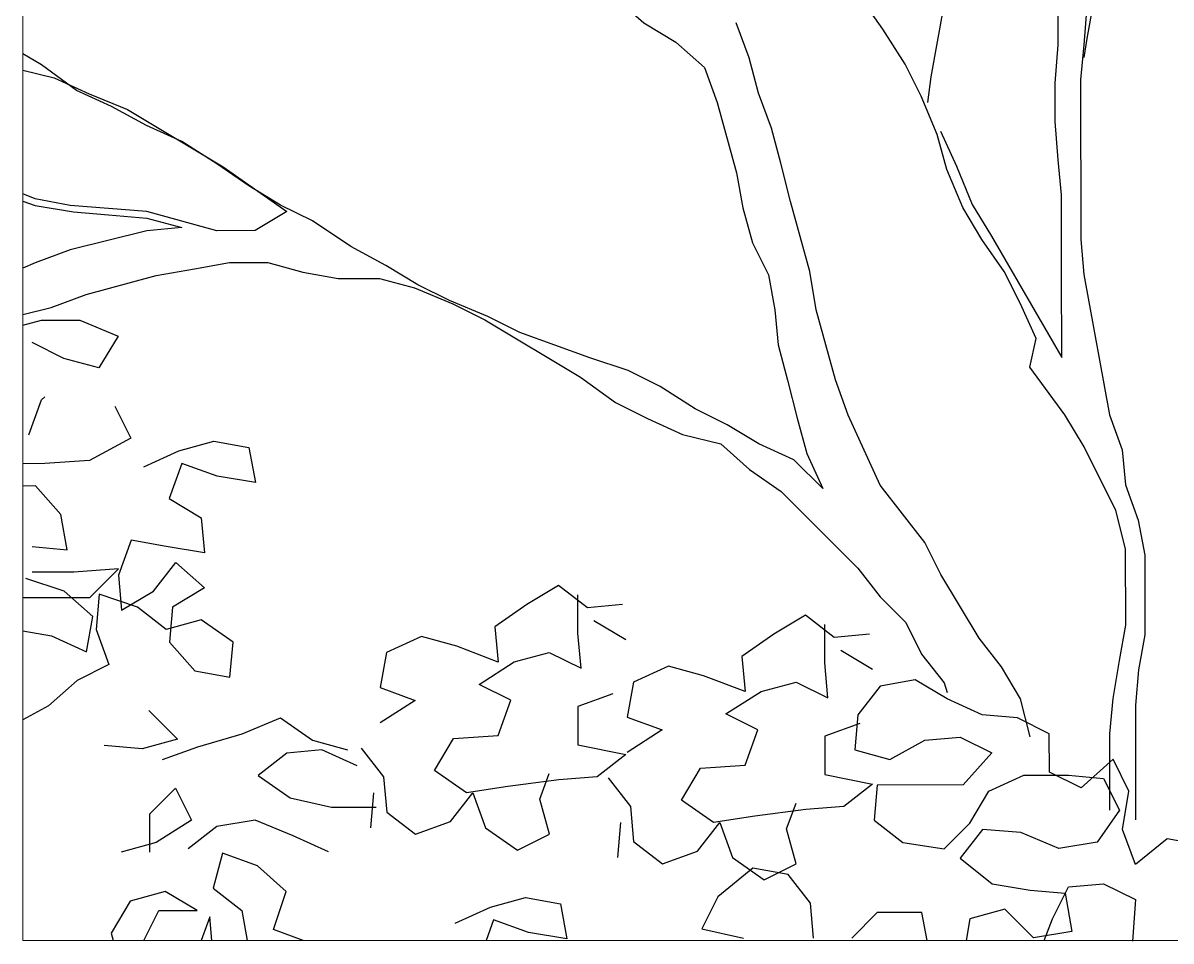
# Model space of a CAD drawing. Header units: millimetres. Extents: x 2810.5 to 2848.4, y 1624.4 to 1676.1.
# Drawn here: x 2825.745 to 2827.138, y 1651.48 to 1652.594 of the extents above; entities that cross this region are included whole.
import ezdxf

# ---------------------------------------------------------------- set-up
doc = ezdxf.new("R2010")
doc.units = ezdxf.units.MM
doc.layers.add('PROIEZIONI_projections', color=145, linetype='Continuous', lineweight=13)
doc.layers.add('VERDE_ALBERI', color=104, linetype='Continuous')

msp = doc.modelspace()

# ---------------------------------------------------------------- linework, layer by layer
at = {"layer": 'PROIEZIONI_projections'}
msp.add_lwpolyline([(2825.7446, 1653.7989), (2829.4645, 1653.7989), (2829.4645, 1651.4809), (2825.7446, 1651.4809)], close=True, dxfattribs=at)
at = {"layer": 'VERDE_ALBERI'}
for p, q in [((2827.0014, 1652.5674), (2827.0013, 1652.6642)), ((2826.4634, 1652.625), (2826.4983, 1652.5941)), ((2826.7885, 1652.5866), (2826.7614, 1652.6253)), ((2826.862, 1652.6137), (2826.8466, 1652.5286)), ((2827.0361, 1652.6139), (2827.0323, 1652.5675)), ((2827.0439, 1652.6178), (2827.0362, 1652.5752)), ((2826.4983, 1652.5941), (2826.537, 1652.5709)), ((2826.626, 1652.5516), (2826.6105, 1652.5942)), ((2826.8156, 1652.544), (2826.7885, 1652.5866)), ((2827.0362, 1652.5752), (2827.0323, 1652.552)), ((2826.537, 1652.5709), (2826.5718, 1652.5399)), ((2826.9975, 1652.521), (2827.0014, 1652.5674)), ((2827.0323, 1652.5675), (2827.0285, 1652.5249)), ((2825.7669, 1652.5431), (2825.7446, 1652.5565)), ((2826.6377, 1652.509), (2826.626, 1652.5516)), ((2826.835, 1652.5054), (2826.8156, 1652.544)), ((2825.7446, 1652.537), (2825.7824, 1652.5276)), ((2825.8095, 1652.5122), (2825.7669, 1652.5431)), ((2826.5718, 1652.5399), (2826.5874, 1652.4974)), ((2825.7824, 1652.5276), (2825.825, 1652.5083)), ((2826.8466, 1652.5286), (2826.8428, 1652.4976)), ((2826.9976, 1652.4745), (2826.9975, 1652.521)), ((2827.0285, 1652.5249), (2827.0287, 1652.3314)), ((2825.8521, 1652.4929), (2825.8095, 1652.5122)), ((2825.825, 1652.5083), (2825.8715, 1652.489)), ((2826.6532, 1652.4665), (2826.6377, 1652.509)), ((2826.8544, 1652.4589), (2826.835, 1652.5054)), ((2825.8947, 1652.4697), (2825.8521, 1652.4929)), ((2825.8715, 1652.489), (2825.9876, 1652.4194)), ((2826.5874, 1652.4974), (2826.6107, 1652.4123)), ((2827.0015, 1652.4281), (2826.9976, 1652.4745)), ((2825.9373, 1652.4504), (2825.8947, 1652.4697)), ((2826.6648, 1652.4239), (2826.6532, 1652.4665)), ((2826.8583, 1652.4628), (2826.8777, 1652.4203)), ((2825.9799, 1652.4233), (2825.9373, 1652.4504)), ((2826.8661, 1652.4164), (2826.8544, 1652.4589)), ((2826.0186, 1652.3963), (2825.9799, 1652.4233)), ((2825.9876, 1652.4194), (2826.0651, 1652.3653)), ((2826.6765, 1652.3775), (2826.6648, 1652.4239)), ((2826.8777, 1652.4203), (2826.8971, 1652.3738)), ((2827.0054, 1652.3856), (2827.0015, 1652.4281)), ((2826.6107, 1652.4123), (2826.6184, 1652.3697)), ((2826.8855, 1652.37), (2826.8661, 1652.4164)), ((2826.0573, 1652.3731), (2826.0186, 1652.3963)), ((2825.7593, 1652.3805), (2825.7446, 1652.3867)), ((2825.7446, 1652.3777), (2825.7593, 1652.3728)), ((2825.8019, 1652.3728), (2825.7593, 1652.3805)), ((2826.6998, 1652.2924), (2826.6765, 1652.3775)), ((2827.0055, 1652.2927), (2827.0054, 1652.3856)), ((2825.7593, 1652.3728), (2825.8058, 1652.3651)), ((2825.8948, 1652.3652), (2825.8019, 1652.3728)), ((2825.8058, 1652.3651), (2825.8484, 1652.3613)), ((2825.98, 1652.342), (2825.8948, 1652.3652)), ((2826.0651, 1652.3653), (2826.0264, 1652.3421)), ((2826.096, 1652.3538), (2826.0573, 1652.3731)), ((2826.6184, 1652.3697), (2826.6301, 1652.3272)), ((2826.9087, 1652.3313), (2826.8855, 1652.37)), ((2826.8971, 1652.3738), (2826.9203, 1652.3352)), ((2825.8484, 1652.3613), (2825.8948, 1652.3574)), ((2825.8948, 1652.3574), (2825.9374, 1652.3459)), ((2826.1425, 1652.3228), (2826.096, 1652.3538)), ((2825.8948, 1652.342), (2825.802, 1652.3187)), ((2825.9374, 1652.3459), (2825.8948, 1652.342)), ((2826.0264, 1652.3421), (2825.98, 1652.342)), ((2826.9203, 1652.3352), (2827.0056, 1652.1882)), ((2826.1851, 1652.2997), (2826.1425, 1652.3228)), ((2826.6301, 1652.3272), (2826.6495, 1652.2885)), ((2826.9358, 1652.2926), (2826.9087, 1652.3313)), ((2827.0287, 1652.3314), (2827.0326, 1652.2888)), ((2825.802, 1652.3187), (2825.7594, 1652.3031)), ((2825.7594, 1652.3031), (2825.7446, 1652.2964)), ((2825.9065, 1652.2878), (2825.9529, 1652.2956)), ((2825.9529, 1652.2956), (2825.9955, 1652.3034)), ((2825.9955, 1652.3034), (2826.0419, 1652.3034)), ((2826.0419, 1652.3034), (2826.0845, 1652.2918)), ((2826.2238, 1652.2765), (2826.1851, 1652.2997)), ((2826.9552, 1652.2539), (2826.9358, 1652.2926)), ((2827.0056, 1652.1882), (2827.0055, 1652.2927)), ((2825.8214, 1652.2645), (2825.9065, 1652.2878)), ((2826.0845, 1652.2918), (2826.1271, 1652.2841)), ((2826.1271, 1652.2841), (2826.1774, 1652.2842)), ((2826.1774, 1652.2842), (2826.2199, 1652.2726)), ((2826.6495, 1652.2885), (2826.6572, 1652.2459)), ((2826.7076, 1652.246), (2826.6998, 1652.2924)), ((2827.0326, 1652.2888), (2827.0637, 1652.1186)), ((2826.2199, 1652.2726), (2826.2664, 1652.2533)), ((2826.2625, 1652.2572), (2826.2238, 1652.2765)), ((2825.7788, 1652.249), (2825.8214, 1652.2645)), ((2826.309, 1652.2379), (2826.2625, 1652.2572)), ((2826.2664, 1652.2533), (2826.3051, 1652.234)), ((2826.9746, 1652.2114), (2826.9552, 1652.2539)), ((2825.7446, 1652.2404), (2825.7788, 1652.249)), ((2826.3477, 1652.2186), (2826.309, 1652.2379)), ((2826.6572, 1652.2459), (2826.6612, 1652.2034)), ((2826.7309, 1652.1609), (2826.7076, 1652.246)), ((2825.7446, 1652.2273), (2825.7672, 1652.2335)), ((2825.7672, 1652.2335), (2825.8137, 1652.2335)), ((2825.8137, 1652.2335), (2825.8601, 1652.2142)), ((2826.3051, 1652.234), (2826.4213, 1652.1644)), ((2825.8601, 1652.2142), (2825.8369, 1652.1755)), ((2826.4329, 1652.1877), (2826.3477, 1652.2186)), ((2826.9669, 1652.1765), (2826.9746, 1652.2114)), ((2825.7943, 1652.1871), (2825.7556, 1652.2064)), ((2826.6612, 1652.2034), (2826.6728, 1652.1608)), ((2825.8369, 1652.1755), (2825.7943, 1652.1871)), ((2826.4793, 1652.1722), (2826.4329, 1652.1877)), ((2826.518, 1652.1529), (2826.4793, 1652.1722)), ((2827.0095, 1652.1185), (2826.9669, 1652.1765)), ((2826.4213, 1652.1644), (2826.4639, 1652.1335)), ((2826.6728, 1652.1608), (2826.6845, 1652.1144)), ((2826.7464, 1652.1183), (2826.7309, 1652.1609)), ((2825.7673, 1652.1368), (2825.7712, 1652.1406)), ((2826.5606, 1652.1259), (2826.518, 1652.1529)), ((2825.7519, 1652.0942), (2825.7673, 1652.1368)), ((2825.8563, 1652.1291), (2825.8757, 1652.0904)), ((2826.4639, 1652.1335), (2826.5026, 1652.1142)), ((2826.5993, 1652.1066), (2826.5606, 1652.1259)), ((2826.5026, 1652.1142), (2826.5452, 1652.0949)), ((2826.6845, 1652.1144), (2826.6961, 1652.0718)), ((2826.7851, 1652.0332), (2826.7464, 1652.1183)), ((2827.0328, 1652.0799), (2827.0095, 1652.1185)), ((2827.0637, 1652.1186), (2827.0792, 1652.076)), ((2826.638, 1652.0834), (2826.5993, 1652.1066)), ((2825.8757, 1652.0904), (2825.8254, 1652.0633)), ((2825.9338, 1652.075), (2825.9763, 1652.0866)), ((2825.9763, 1652.0866), (2826.0189, 1652.0789)), ((2826.5452, 1652.0949), (2826.5916, 1652.0833)), ((2825.8912, 1652.0556), (2825.9338, 1652.075)), ((2826.0189, 1652.0789), (2826.0267, 1652.0364)), ((2826.5916, 1652.0833), (2826.6265, 1652.0524)), ((2826.6806, 1652.0641), (2826.638, 1652.0834)), ((2826.6961, 1652.0718), (2826.7155, 1652.0293)), ((2827.0715, 1652.0025), (2827.0328, 1652.0799)), ((2827.0792, 1652.076), (2827.0831, 1652.0335)), ((2825.7712, 1652.0594), (2825.7446, 1652.0593)), ((2825.8254, 1652.0633), (2825.7712, 1652.0594)), ((2825.9376, 1652.0595), (2825.9222, 1652.0169)), ((2825.9802, 1652.0441), (2825.9376, 1652.0595)), ((2826.7155, 1652.0293), (2826.6806, 1652.0641)), ((2826.0267, 1652.0364), (2825.9802, 1652.0441)), ((2826.6265, 1652.0524), (2826.6652, 1652.0254)), ((2825.7597, 1652.0323), (2825.7446, 1652.0322)), ((2825.7906, 1651.9975), (2825.7597, 1652.0323)), ((2826.8394, 1651.9636), (2826.7851, 1652.0332)), ((2827.0831, 1652.0335), (2827.0986, 1651.9909)), ((2825.9222, 1652.0169), (2825.9609, 1651.9938)), ((2826.6652, 1652.0254), (2826.7581, 1651.9326)), ((2827.0832, 1651.9561), (2827.0715, 1652.0025)), ((2825.7984, 1651.9549), (2825.7906, 1651.9975)), ((2825.9609, 1651.9938), (2825.9648, 1651.9512)), ((2827.0986, 1651.9909), (2827.1064, 1651.9484)), ((2825.7559, 1651.9587), (2825.7984, 1651.9549)), ((2825.8758, 1651.9666), (2825.8604, 1651.924)), ((2825.9184, 1651.9589), (2825.8758, 1651.9666)), ((2825.9648, 1651.9512), (2825.9184, 1651.9589)), ((2826.8588, 1651.9249), (2826.8394, 1651.9636)), ((2827.0833, 1651.8632), (2827.0832, 1651.9561)), ((2827.1064, 1651.9484), (2827.1065, 1651.8516)), ((2825.8604, 1651.9317), (2825.8062, 1651.9278)), ((2825.8256, 1651.8969), (2825.8604, 1651.9317)), ((2825.903, 1651.9047), (2825.93, 1651.9395)), ((2825.93, 1651.9395), (2825.9649, 1651.9086)), ((2826.7581, 1651.9326), (2826.7853, 1651.8978)), ((2825.7946, 1651.9046), (2825.7482, 1651.92)), ((2825.8062, 1651.9278), (2825.7559, 1651.9278)), ((2825.8604, 1651.924), (2825.8643, 1651.8814)), ((2826.9053, 1651.8476), (2826.8588, 1651.9249)), ((2825.8295, 1651.8737), (2825.7946, 1651.9046)), ((2825.8643, 1651.8814), (2825.903, 1651.9047)), ((2825.9649, 1651.9086), (2825.9262, 1651.8854)), ((2826.3949, 1651.9116), (2826.3563, 1651.8883)), ((2826.4298, 1651.8845), (2826.3949, 1651.9116)), ((2825.7446, 1651.8968), (2825.8256, 1651.8969)), ((2825.8372, 1651.9008), (2825.8333, 1651.8582)), ((2825.8836, 1651.8853), (2825.8372, 1651.9008)), ((2826.3563, 1651.8883), (2826.3176, 1651.8612)), ((2826.4182, 1651.8536), (2826.4182, 1651.9)), ((2826.4723, 1651.8884), (2826.4298, 1651.8845)), ((2826.7853, 1651.8978), (2826.8163, 1651.8668)), ((2825.9185, 1651.8583), (2825.8836, 1651.8853)), ((2825.9262, 1651.8854), (2825.9224, 1651.8428)), ((2826.6946, 1651.8756), (2826.656, 1651.8524)), ((2826.7295, 1651.8486), (2826.6946, 1651.8756)), ((2825.8218, 1651.8311), (2825.8295, 1651.8737)), ((2825.961, 1651.8699), (2825.9185, 1651.8583)), ((2825.9998, 1651.8429), (2825.961, 1651.8699)), ((2826.3176, 1651.8612), (2826.3215, 1651.8186)), ((2826.4375, 1651.8691), (2826.4763, 1651.8459)), ((2826.7179, 1651.8176), (2826.7179, 1651.8641)), ((2826.8163, 1651.8668), (2826.8356, 1651.8282)), ((2827.0756, 1651.8206), (2827.0833, 1651.8632)), ((2825.7446, 1651.8567), (2825.7792, 1651.8504)), ((2825.7792, 1651.8504), (2825.8218, 1651.8311)), ((2825.8333, 1651.8582), (2825.8489, 1651.8156)), ((2826.2286, 1651.8495), (2826.186, 1651.8301)), ((2826.2712, 1651.838), (2826.2286, 1651.8495)), ((2826.4221, 1651.811), (2826.4182, 1651.8536)), ((2826.656, 1651.8524), (2826.6173, 1651.8253)), ((2826.7721, 1651.8525), (2826.7295, 1651.8486)), ((2826.9324, 1651.8128), (2826.9053, 1651.8476)), ((2827.1065, 1651.8516), (2827.0988, 1651.809)), ((2825.9224, 1651.8428), (2825.9534, 1651.808)), ((2825.9959, 1651.8003), (2825.9998, 1651.8429)), ((2826.3215, 1651.8186), (2826.2712, 1651.838)), ((2826.7373, 1651.8331), (2826.776, 1651.8099)), ((2826.186, 1651.8301), (2826.1783, 1651.7876)), ((2826.2983, 1651.7915), (2826.3408, 1651.8187)), ((2826.3408, 1651.8187), (2826.3834, 1651.8303)), ((2826.3834, 1651.8303), (2826.4221, 1651.811)), ((2826.6173, 1651.8253), (2826.6212, 1651.7827)), ((2826.8356, 1651.8282), (2826.8628, 1651.7933)), ((2827.0679, 1651.7742), (2827.0756, 1651.8206)), ((2825.8489, 1651.8156), (2825.8102, 1651.7963)), ((2825.9534, 1651.808), (2825.9959, 1651.8003)), ((2826.5283, 1651.8136), (2826.4858, 1651.7942)), ((2826.5709, 1651.802), (2826.5283, 1651.8136)), ((2826.7218, 1651.7751), (2826.7179, 1651.8176)), ((2826.9557, 1651.7741), (2826.9324, 1651.8128)), ((2827.0988, 1651.809), (2827.095, 1651.7665)), ((2825.8102, 1651.7963), (2825.7754, 1651.7653)), ((2826.337, 1651.7722), (2826.2983, 1651.7915)), ((2826.4858, 1651.7942), (2826.4781, 1651.7516)), ((2826.6212, 1651.7827), (2826.5709, 1651.802)), ((2826.6406, 1651.7827), (2826.6831, 1651.7944)), ((2826.6831, 1651.7944), (2826.7218, 1651.7751)), ((2826.8279, 1651.7972), (2826.7854, 1651.7894)), ((2826.8666, 1651.774), (2826.8279, 1651.7972)), ((2826.8628, 1651.7933), (2826.8666, 1651.7817)), ((2826.1783, 1651.7876), (2826.2209, 1651.7721)), ((2826.4608, 1651.7801), (2826.4183, 1651.7646)), ((2826.598, 1651.7556), (2826.6406, 1651.7827)), ((2826.7854, 1651.7894), (2826.7583, 1651.7546)), ((2825.7754, 1651.7653), (2825.7446, 1651.7484)), ((2826.2209, 1651.7721), (2826.1784, 1651.745)), ((2826.3216, 1651.7296), (2826.337, 1651.7722)), ((2826.4183, 1651.7646), (2826.4183, 1651.7181)), ((2826.9092, 1651.7547), (2826.8666, 1651.774)), ((2826.9673, 1651.7277), (2826.9557, 1651.7741)), ((2827.064, 1651.7316), (2827.0679, 1651.7742)), ((2827.095, 1651.7665), (2827.0951, 1651.6272)), ((2825.8972, 1651.7598), (2825.9321, 1651.725)), ((2826.0108, 1651.7314), (2826.0572, 1651.7508)), ((2826.0572, 1651.7508), (2826.096, 1651.7237)), ((2826.4781, 1651.7516), (2826.5206, 1651.7362)), ((2826.6367, 1651.7363), (2826.598, 1651.7556)), ((2826.7583, 1651.7546), (2826.7545, 1651.712)), ((2826.9518, 1651.7509), (2826.9092, 1651.7547)), ((2826.9905, 1651.7315), (2826.9518, 1651.7509)), ((2826.5206, 1651.7362), (2826.4781, 1651.709)), ((2826.6213, 1651.6937), (2826.6367, 1651.7363)), ((2826.7606, 1651.7441), (2826.718, 1651.7286)), ((2825.9321, 1651.725), (2825.8895, 1651.7134)), ((2825.9567, 1651.7158), (2826.0108, 1651.7314)), ((2826.096, 1651.7237), (2826.1385, 1651.7121)), ((2826.2442, 1651.687), (2826.2674, 1651.7257)), ((2826.2674, 1651.7257), (2826.3216, 1651.7296)), ((2826.718, 1651.7286), (2826.718, 1651.6822)), ((2826.7971, 1651.7004), (2826.8396, 1651.7237)), ((2826.8396, 1651.7237), (2826.8822, 1651.7276)), ((2826.8822, 1651.7276), (2826.9209, 1651.7083)), ((2826.9906, 1651.6851), (2826.9905, 1651.7315)), ((2827.0641, 1651.6387), (2827.064, 1651.7316)), ((2825.8895, 1651.7134), (2825.8431, 1651.7172)), ((2825.9141, 1651.7003), (2825.9567, 1651.7158)), ((2826.065, 1651.7082), (2826.0302, 1651.6811)), ((2826.1076, 1651.7121), (2826.065, 1651.7082)), ((2826.1502, 1651.6928), (2826.1076, 1651.7121)), ((2826.1552, 1651.714), (2826.1823, 1651.6792)), ((2826.4183, 1651.7181), (2826.4764, 1651.7066)), ((2826.7545, 1651.712), (2826.7971, 1651.7004)), ((2826.9209, 1651.7083), (2826.8861, 1651.6695)), ((2826.4764, 1651.7066), (2826.4416, 1651.6794)), ((2826.5671, 1651.6898), (2826.6213, 1651.6937)), ((2827.0679, 1651.7007), (2827.0293, 1651.6658)), ((2827.0873, 1651.662), (2827.0679, 1651.7007)), ((2826.0302, 1651.6811), (2826.0689, 1651.654)), ((2826.2829, 1651.66), (2826.2442, 1651.687)), ((2826.3719, 1651.6523), (2826.3835, 1651.6833)), ((2826.4416, 1651.6794), (2826.3951, 1651.6755)), ((2826.5439, 1651.6511), (2826.5671, 1651.6898)), ((2826.718, 1651.6822), (2826.7761, 1651.6706)), ((2826.9171, 1651.6618), (2826.9596, 1651.6812)), ((2826.9596, 1651.6812), (2827.0138, 1651.6813)), ((2827.0293, 1651.6658), (2826.9906, 1651.6851)), ((2827.0138, 1651.6813), (2827.0564, 1651.6774)), ((2825.8987, 1651.6345), (2825.9296, 1651.6655)), ((2825.9296, 1651.6655), (2825.949, 1651.6268)), ((2826.1823, 1651.6792), (2826.1862, 1651.6366)), ((2826.3332, 1651.6677), (2826.2829, 1651.66)), ((2826.3951, 1651.6755), (2826.3332, 1651.6677)), ((2826.4549, 1651.6781), (2826.482, 1651.6433)), ((2826.7761, 1651.6706), (2826.7413, 1651.6435)), ((2826.7816, 1651.6694), (2826.7778, 1651.6269)), ((2826.8861, 1651.6695), (2826.7816, 1651.6694)), ((2827.0564, 1651.6774), (2827.0757, 1651.6388)), ((2826.0689, 1651.654), (2826.1193, 1651.6425)), ((2826.1669, 1651.6173), (2826.1707, 1651.6599)), ((2826.2636, 1651.6251), (2826.2907, 1651.66)), ((2826.2907, 1651.66), (2826.3062, 1651.6174)), ((2826.3836, 1651.6097), (2826.3719, 1651.6523)), ((2826.8939, 1651.6231), (2826.9171, 1651.6618)), ((2827.0796, 1651.6155), (2827.0873, 1651.662)), ((2826.1193, 1651.6425), (2826.1734, 1651.6425)), ((2826.482, 1651.6433), (2826.4859, 1651.6007)), ((2826.5827, 1651.624), (2826.5439, 1651.6511)), ((2826.6949, 1651.6396), (2826.633, 1651.6318)), ((2826.6717, 1651.6163), (2826.6832, 1651.6473)), ((2826.7413, 1651.6435), (2826.6949, 1651.6396)), ((2827.0757, 1651.6388), (2827.0487, 1651.6)), ((2825.8987, 1651.5881), (2825.8987, 1651.6345)), ((2825.949, 1651.6268), (2825.9065, 1651.5997)), ((2826.0264, 1651.6269), (2825.98, 1651.6191)), ((2826.0728, 1651.6076), (2826.0264, 1651.6269)), ((2826.1862, 1651.6366), (2826.2211, 1651.6096)), ((2826.2211, 1651.6096), (2826.2636, 1651.6251)), ((2826.4666, 1651.5813), (2826.4704, 1651.6239)), ((2826.5633, 1651.5892), (2826.5904, 1651.624)), ((2826.633, 1651.6318), (2826.5827, 1651.624)), ((2826.5904, 1651.624), (2826.6059, 1651.5815)), ((2826.7778, 1651.6269), (2826.8126, 1651.5998)), ((2825.98, 1651.6191), (2825.9452, 1651.592)), ((2826.3062, 1651.6174), (2826.3449, 1651.5904)), ((2826.3449, 1651.5904), (2826.3836, 1651.6097)), ((2826.6833, 1651.5738), (2826.6717, 1651.6163)), ((2826.8629, 1651.5921), (2826.8939, 1651.6231)), ((2826.9094, 1651.6154), (2826.8823, 1651.5805)), ((2826.9558, 1651.6116), (2826.9094, 1651.6154)), ((2827.0023, 1651.5922), (2826.9558, 1651.6116)), ((2827.0951, 1651.573), (2827.0796, 1651.6155)), ((2825.9065, 1651.5997), (2825.8639, 1651.588)), ((2826.1154, 1651.5883), (2826.0728, 1651.6076)), ((2826.4859, 1651.6007), (2826.5208, 1651.5736)), ((2826.8126, 1651.5998), (2826.8629, 1651.5921)), ((2827.0487, 1651.6), (2827.0023, 1651.5922)), ((2827.1338, 1651.604), (2827.0951, 1651.573)), ((2827.1764, 1651.5963), (2827.1338, 1651.604)), ((2825.9868, 1651.5867), (2825.9753, 1651.5441)), ((2826.0294, 1651.5713), (2825.9868, 1651.5867)), ((2826.5208, 1651.5736), (2826.5633, 1651.5892)), ((2826.0643, 1651.5403), (2826.0294, 1651.5713)), ((2826.6308, 1651.5687), (2826.5882, 1651.5338)), ((2826.6059, 1651.5815), (2826.6446, 1651.5544)), ((2826.6734, 1651.561), (2826.6308, 1651.5687)), ((2826.6446, 1651.5544), (2826.6833, 1651.5738)), ((2826.8823, 1651.5805), (2826.921, 1651.5496)), ((2826.7005, 1651.5262), (2826.6734, 1651.561)), ((2825.9172, 1651.5402), (2825.8747, 1651.5286)), ((2825.9559, 1651.517), (2825.9172, 1651.5402)), ((2825.9753, 1651.5441), (2826.0101, 1651.5171)), ((2826.0488, 1651.4939), (2826.0643, 1651.5403)), ((2826.921, 1651.5496), (2826.9675, 1651.5419)), ((2826.9675, 1651.5419), (2827.01, 1651.5381)), ((2826.9946, 1651.5071), (2827.0139, 1651.5458)), ((2827.0139, 1651.5458), (2827.0565, 1651.5497)), ((2827.0565, 1651.5497), (2827.0952, 1651.5304)), ((2825.8747, 1651.5286), (2825.8515, 1651.4898)), ((2826.312, 1651.5212), (2826.3545, 1651.5329)), ((2826.3545, 1651.5329), (2826.3971, 1651.5252)), ((2826.5882, 1651.5338), (2826.5689, 1651.4951)), ((2826.7044, 1651.4836), (2826.7005, 1651.5262)), ((2827.01, 1651.5381), (2827.0178, 1651.4916)), ((2827.0952, 1651.5304), (2827.0914, 1651.4801)), ((2825.8915, 1651.4809), (2825.9095, 1651.517)), ((2825.9095, 1651.517), (2825.9559, 1651.517)), ((2826.0101, 1651.5171), (2826.0167, 1651.4809)), ((2826.2694, 1651.5018), (2826.312, 1651.5212)), ((2826.3971, 1651.5252), (2826.4049, 1651.4826)), ((2826.7817, 1651.5147), (2826.7508, 1651.4837)), ((2826.8359, 1651.5147), (2826.7817, 1651.5147)), ((2826.8421, 1651.4809), (2826.8359, 1651.5147)), ((2826.9365, 1651.5187), (2826.894, 1651.507)), ((2826.9714, 1651.4839), (2826.9365, 1651.5187)), ((2825.9714, 1651.5093), (2825.9611, 1651.4809)), ((2825.974, 1651.4809), (2825.9714, 1651.5093)), ((2826.3158, 1651.5057), (2826.3068, 1651.4809)), ((2826.3584, 1651.4903), (2826.3158, 1651.5057)), ((2826.894, 1651.507), (2826.8897, 1651.4809)), ((2826.9845, 1651.4809), (2826.9946, 1651.5071)), ((2825.8515, 1651.4898), (2825.8539, 1651.4809)), ((2826.0846, 1651.4809), (2826.0488, 1651.4939)), ((2826.4049, 1651.4826), (2826.3584, 1651.4903)), ((2826.5689, 1651.4951), (2826.6192, 1651.4835)), ((2827.0178, 1651.4916), (2826.9714, 1651.4839))]:
    msp.add_line(p, q, dxfattribs=at)

doc.saveas('drawing.dxf')
